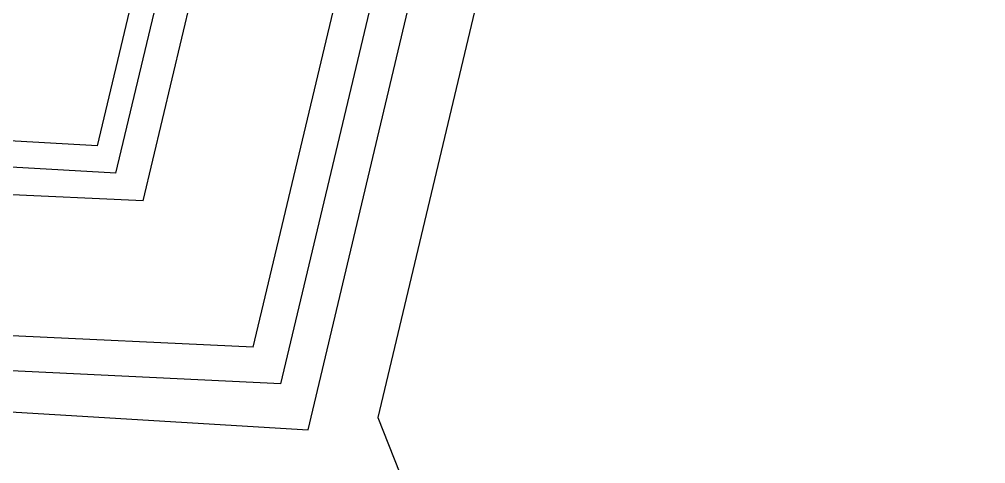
# Model space of a CAD drawing. Header units: feet. Extents: x -84 to 198, y -22 to 181.
# Drawn here: x 59.126 to 60.533, y 16.982 to 17.629 of the extents above; entities that cross this region are included whole.
import ezdxf

# ---------------------------------------------------------------- set-up
doc = ezdxf.new("R2010")
doc.units = ezdxf.units.FT
doc.layers.add('A-AREA-UNIDAD', color=30, linetype='CONTINUOUS')
doc.layers.add('A-LINEA', color=7, linetype='CONTINUOUS')

msp = doc.modelspace()

# ---------------------------------------------------------------- linework, layer by layer
at = {"layer": 'A-AREA-UNIDAD'}
msp.add_lwpolyline([(66.368, 41.5289), (65.52, 41.7244), (62.048, 27.1644), (62.112, 25.8844), (61.792, 24.6756), (61.792, 23.9289), (61.248, 23.7689), (59.648, 17.0489), (59.76, 16.7644), (60.32, 16.7289), (59.968, 8.32), (67.168, 8.1956)], dxfattribs=at)
at = {"layer": 'A-LINEA'}
for p, q in [((59.24, 17.4444), (65.1067, 42.1244)), ((59.3067, 17.3644), (65.1867, 42.1111)), ((59.4667, 17.1511), (65.3867, 42.0578)), ((59.5067, 17.0978), (65.44, 42.0444)), ((59.5467, 17.0311), (65.48, 42.0311)), ((59.2667, 17.4044), (59.6267, 18.9111)), ((59.24, 17.4444), (58.0667, 17.5111)), ((59.3067, 17.3644), (58.1467, 17.4178)), ((59.4667, 17.1511), (58.3467, 17.2044)), ((59.5067, 17.0978), (58.4, 17.1511))]:
    msp.add_line(p, q, dxfattribs=at)
for points in [[(59.2667, 17.4044), (58.1067, 17.4711), (58.0533, 16.2711)], [(58.44, 16.9644), (58.44, 17.0978), (59.5467, 17.0311)]]:
    msp.add_lwpolyline(points, dxfattribs=at)

doc.saveas('drawing.dxf')
